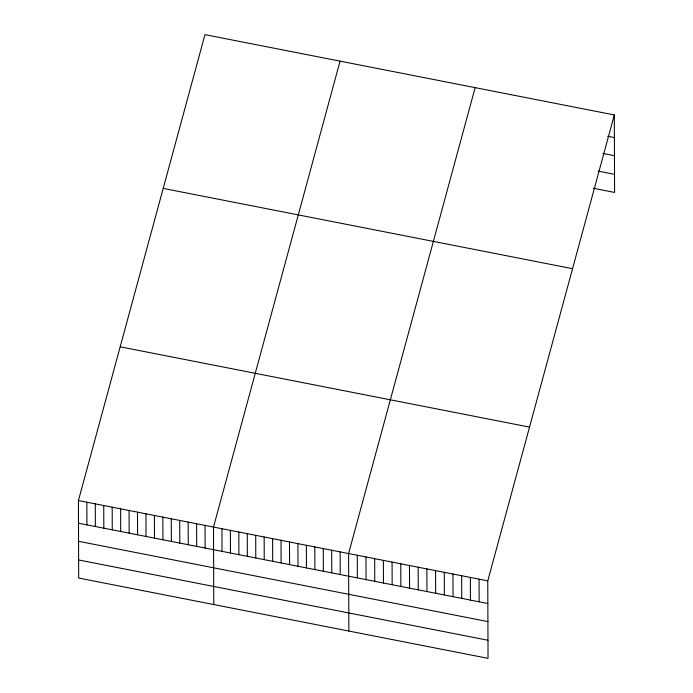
<?xml version="1.0" encoding="UTF-8"?>
<svg xmlns="http://www.w3.org/2000/svg" width="693" height="693" viewBox="0 0 693 693"><rect width="100%" height="100%" fill="white"/><g stroke="black" fill="none" stroke-linecap="round" stroke-linejoin="round"><path stroke-width="1.04" d="M614.319 114.943L487.768 580.855L488.037 658.35L78.681 578.057L78.413 500.563L204.963 34.65L614.319 114.943L614.587 192.437L593.329 188.262M340.055 61.149L213.496 527.061L213.765 604.556M475.138 87.647L348.588 553.56L348.856 631.054M607.631 136.261L614.396 137.586M602.867 153.413L614.466 155.691M598.094 171.11L614.526 174.333M163.202 188.401L572.557 268.693M120.175 346.812L529.53 427.105M78.413 500.563L487.768 580.855M78.491 523.215L487.846 603.499M78.552 541.311L487.907 621.604M78.621 559.961L487.976 640.254M479.062 579.149L479.149 601.793M470.365 577.442L470.443 600.095M461.668 575.736L461.746 598.388M452.971 574.029L453.049 596.682M444.274 572.323L444.352 594.975M435.568 570.616L435.654 593.269M426.871 568.91L426.949 591.562M418.174 567.203L418.251 589.856M409.476 565.505L409.554 588.149M400.779 563.799L400.857 586.443M392.082 562.092L392.16 584.736M383.376 560.386L383.454 583.03M374.679 558.679L374.757 581.323M365.982 556.973L366.06 579.617M357.285 555.266L357.363 577.91M340.142 551.905L340.22 574.549M331.696 550.242L331.774 572.894M323.259 548.587L323.336 571.231M314.813 546.933L314.891 569.577M306.367 545.278L306.445 567.922M297.929 543.624L298.007 566.268M289.483 541.969L289.561 564.613M281.037 540.306L281.115 562.959M272.6 538.652L272.678 561.295M264.154 536.997L264.232 559.641M255.708 535.342L255.786 557.986M247.271 533.688L247.349 556.332M238.825 532.033L238.903 554.677M230.379 530.37L230.466 553.023M221.942 528.716L222.02 551.359M205.05 525.407L205.137 548.05M196.613 523.752L196.691 546.396M188.167 522.089L188.245 544.741M179.721 520.434L179.808 543.087M171.284 518.78L171.362 541.424M162.838 517.125L162.916 539.769M154.4 515.471L154.478 538.115M145.954 513.816L146.032 536.46M137.509 512.153L137.586 534.805M129.071 510.498L129.149 533.151M120.625 508.844L120.703 531.488M112.179 507.189L112.257 529.833M103.742 505.535L103.82 528.179M95.296 503.88L95.374 526.524M86.85 502.217L86.928 524.87"/></g></svg>
